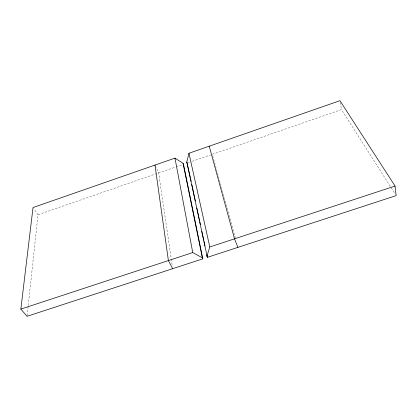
<?xml version="1.0" encoding="UTF-8"?>
<svg xmlns="http://www.w3.org/2000/svg" width="417" height="417" viewBox="0 0 417 417"><rect width="100%" height="100%" fill="white"/><g stroke="black" fill="none" stroke-linecap="round" stroke-linejoin="round"><path stroke-width="0.31" stroke-dasharray="2.08 1.56" d="M27.126 315.664L28.174 305.953M28.247 305.307L38.041 214.698L33.741 208.563M38.041 214.698L175.614 167.045M176.219 166.836L182.271 164.741M188.453 162.599L189.672 162.177M192.122 161.327L210.486 154.968M212.321 154.332L341.507 109.582L395.108 193.978M155.233 165.643L158.663 172.919L171.173 258.41M212.665 155.583L235.334 237.998M340.277 102.598L341.507 109.582M171.267 259.051L172.299 266.124"/><path stroke-width="0.63" d="M20.85 309.096L33.026 207.536L174.973 158.121L183.063 163.334L183.485 164.319L202.818 258.837L27.058 316.31L20.85 309.096L192.748 252.572L202.339 257.815L202.818 258.837M186.811 162.036L188.958 153.253L339.938 100.69L395.055 186.05L396.15 195.62L207.369 257.352L186.811 162.036L190.334 177.585M206.9 256.319L209.793 246.968L188.958 153.253M209.793 246.968L395.055 186.05M172.68 268.694L168.395 260.578L154.968 165.085M237.914 247.364L234.531 238.832L209.23 146.195M190.605 178.851L191.148 181.385M191.82 184.549L195.338 201.01M196.824 207.974L199.529 220.635M199.8 221.896L200.337 224.429M201.828 231.393L203.72 240.26M203.986 241.521L204.935 245.957M206.827 254.818L207.369 257.352M183.063 163.334L202.339 257.815M174.973 158.121L192.748 252.572"/></g></svg>
